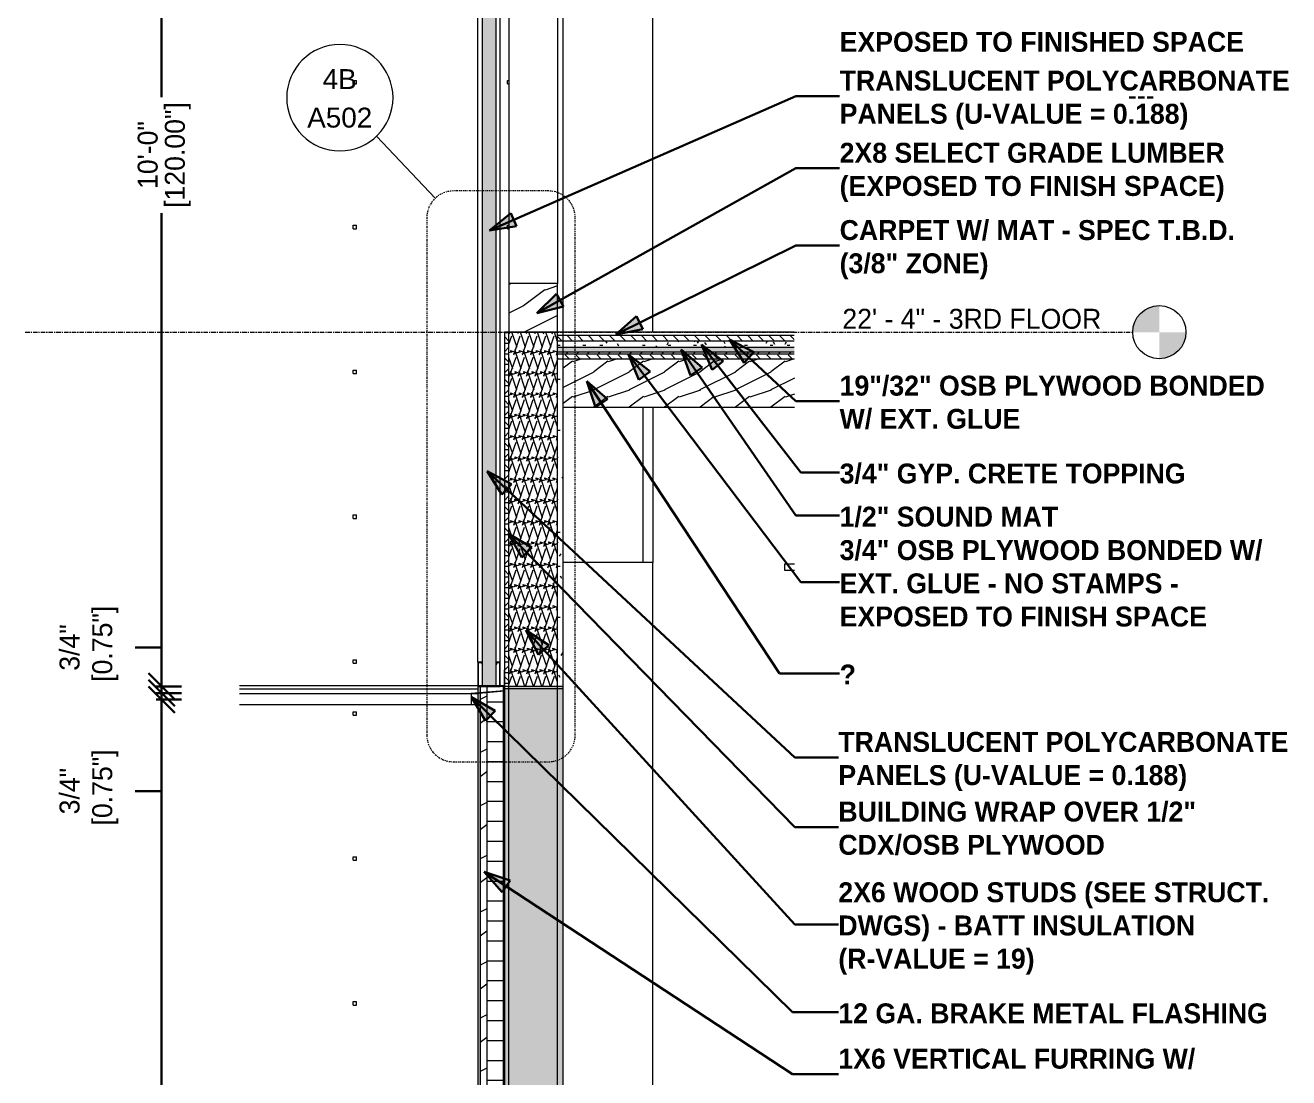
# Model space of a CAD drawing. Header units: inches. Extents: x -3674 to 3492, y -177 to 491.
# Drawn here: x 3349.6 to 3492.2, y 183.8 to 302.7 of the extents above; entities that cross this region are included whole.
import ezdxf

# ---------------------------------------------------------------- set-up
doc = ezdxf.new("R2010")
doc.units = ezdxf.units.IN
doc.header["$MEASUREMENT"] = 0
doc.linetypes.add('Dash Dot 3_16_', pattern=[0.3125, 0.1875, -0.0625, 0, -0.0625])
doc.linetypes.add('Grid Line 1_2_', pattern=[0.875, 0.5, -0.125, 0.125, -0.125])
for name, color, linetype, lineweight in [('0-2', 55, 'Continuous', 9), ('0-3', 90, 'Continuous', 5), ('A-ANNO-DIMS-1', 211, 'Continuous', 30), ('A-ANNO-SYMB', 150, 'Continuous', 9), ('A-ANNO-SYMB-1', 150, 'Dash Dot 3_16_', 9), ('A-CLNG-3', 55, 'Continuous', 9), ('A-FLOR-3', 215, 'Continuous', 5), ('A-FLOR-4', 192, 'Continuous', 9), ('A-FLOR-5', 55, 'Continuous', 9), ('A-FLOR-LEVL', 51, 'Continuous', 9), ('A-FLOR-LEVL-1', 51, 'Grid Line 1_2_', 9), ('A-FLOR-MCUT-1', 51, 'Continuous', 9), ('A-FLOR-PATT-1', 252, 'Continuous', 9), ('A-GLAZ-CWMG', 51, 'Continuous', 9), ('A-GLAZ-CWMG-1', 55, 'Continuous', 9), ('A-GLAZ-CWMG-3', 254, 'Continuous', 9), ('A-GLAZ-CWMG-4', 252, 'Continuous', 9), ('A-WALL-1', 55, 'Continuous', 9), ('A-WALL-3', 129, 'Continuous', 5), ('A-WALL-5', 254, 'Continuous', 9), ('A-WALL-6', 10, 'Continuous', 9), ('A-WALL-7', 113, 'Continuous', 9), ('A-WALL-PATT-1', 55, 'Continuous', 9), ('A-WALL-PATT-2', 252, 'Continuous', 9), ('G-ANNO-TEXT', 231, 'Continuous', 30), ('G-ANNO-TEXT-1', 231, 'Continuous', 9), ('I-WALL-1', 55, 'Continuous', 9), ('S-BEAM-1', 55, 'Continuous', 9)]:
    doc.layers.add(name, color=color, linetype=linetype, lineweight=lineweight)
doc.styles.add('Arial', font='arial.ttf', dxfattribs={"height": 2.25})
doc.styles.add('Century Gothic', font='ufonts.com_century-gothic.ttf', dxfattribs={"height": 2.25})
doc.styles.add('Century Gothic_B', font='GOTHICB.TTF', dxfattribs={"height": 2.25})
doc.dimstyles.new('OD__1_16__Tol__', dxfattribs={"dimscale": 12, "dimtxt": 2.349379, "dimasz": 0.25, "dimexe": 0.1875, "dimexo": 0.125, "dimgap": 0.03125, "dimtad": 1, "dimdec": 4, "dimrnd": 0.0625, "dimzin": 3, "dimdsep": 46, "dimlunit": 4, "dimtxsty": 'Century Gothic', "dimblk1": 'OBLIQUE', "dimblk2": 'OBLIQUE', "dimsah": 1, "dimcen": 0.09, "dimdle": 0.1875, "dimazin": 0, "dimtfac": 1, "dimtdec": 4, "dimtix": 1, "dimtmove": 0, "dimatfit": 3, "dimfxl": 1, "dimtvp": 1, "dimtfill": 1, "dimfrac": 2, "dimtolj": 1, "dimtzin": 0, "dimlwd": 30, "dimlwe": 30, "dimarcsym": 2})
doc.dimstyles.new('OD__1_16__Tol___1', dxfattribs={"dimscale": 12, "dimtxt": 2.349379, "dimasz": 0.25, "dimexe": 0.1875, "dimexo": 0.125, "dimgap": 0.03125, "dimtad": 1, "dimdec": 4, "dimrnd": 0.0625, "dimzin": 3, "dimdsep": 46, "dimlunit": 4, "dimtxsty": 'Century Gothic', "dimblk1": 'OBLIQUE', "dimblk2": 'OBLIQUE', "dimsah": 1, "dimcen": 0.09, "dimdle": 0.1875, "dimazin": 0, "dimtfac": 1, "dimtdec": 4, "dimtix": 1, "dimtmove": 1, "dimatfit": 3, "dimfxl": 1, "dimtvp": 1, "dimtfill": 1, "dimfrac": 2, "dimtolj": 1, "dimtzin": 0, "dimlwd": 30, "dimlwe": 30, "dimarcsym": 2})
pattern_1 = [(216.87, (3264.215, 74.768), (17.9999786, 12.000032), [3, -27]), (206.565, (3267.815, 72.968), (-6.00027, -5.999812), [6.708, -6.708]), (198.435, (3267.815, 69.968), (-12.000522, -5.9998), [3.795, -15.179])]
pattern_2 = [(0, (3261.815, 68.768), (0, 1.2), []), (315, (3261.815, 68.768), (1.199253, 0), [1.696, -1.696]), (45, (3261.815, 68.768), (1.199253, 0), [1.696, -1.696])]
pattern_3 = [(161.57, (3261.935, 68.888), (-0.9603837, -0.00039918), [0, -6.83, 0.758, 0]), (18.43, (3261.695, 68.888), (-0.9603837, 0.00039918), [0, -6.83, 0.758, 0]), (108.43, (3261.935, 68.888), (0.47951018, -2.4005264), [2.276, -5.312]), (71.57, (3261.695, 68.888), (0.47951018, 2.4005264), [2.276, -5.312])]
pattern_4 = [(0, (3261.815, 68.768), (7.68, 1.92), [0.317, -5.443, 0.317, -5.443, -30.72]), (0, (3261.815, 68.768), (7.68, 1.92), [-11.52, 0.317, -11.203, 0.317, -5.443, -13.44]), (0, (3261.815, 68.768), (7.68, 1.92), [-28.8, 0.317, -3.523, 0.317, -9.283]), (120, (3264.695, 69.728), (-5.502769, 5.691075), [0.317, -5.443, 0.317, -5.443, -30.72]), (120, (3264.695, 69.728), (-5.502769, 5.691075), [-11.52, 0.317, -11.203, 0.317, -5.443, -13.44]), (120, (3264.695, 69.728), (-5.502769, 5.691075), [-28.8, 0.317, -3.523, 0.317, -9.283]), (240, (3265.655, 73.568), (-2.177231, -7.611075), [0.317, -5.443, 0.317, -5.443, -30.72]), (240, (3265.655, 73.568), (-2.177231, -7.611075), [-11.52, 0.317, -11.203, 0.317, -5.443, -13.44]), (240, (3265.655, 73.568), (-2.177231, -7.611075), [-28.8, 0.317, -3.523, 0.317, -9.283])]

# ---------------------------------------------------------------- blocks, each defined once
blk = doc.blocks.new('CTR - 1st Phase - Common Walls_rvt-5-WALL SECTION - COURTYARD - NORTH WALL - LOOKING WEST')
at = {"layer": 'A-CLNG-3'}
for p, q in [((3435.32, 241.82), (3436.4, 241.82)), ((3435.32, 241.07), (3435.32, 241.82)), ((3436.4, 241.07), (3435.32, 241.07))]:
    blk.add_line(p, q, dxfattribs=at)
at = {"layer": 'I-WALL-1'}
for p, q in [((3420.41, 268), (3420.41, 373.07)), ((3420.41, 259.5), (3420.41, 242)), ((3420.41, 242), (3410.3, 242)), ((3420.41, 136), (3420.41, 242))]:
    blk.add_line(p, q, dxfattribs=at)
blk = doc.blocks.new('LVL-Laminated Veneer Lumber - 4X6 S_ PINE - NO_ 1-2261275-WALL SECTION - COURTYARD - NORTH WALL - LOOKING WEST')
at = {"layer": 'S-BEAM-1'}
h = blk.add_hatch(dxfattribs=at)
h.set_pattern_fill('FP_39', color=256, style=0, pattern_type=2)
h.set_pattern_definition([(216.87, (3263.414, 72.766), (11.9951857, 7.9964214), [1.999, -17.993]), (206.565, (3265.813, 71.567), (-3.998093, -3.998086), [4.47, -4.47]), (198.435, (3265.813, 69.568), (-7.9970804, -3.998075), [2.529, -10.115])])
h.paths.add_polyline_path([(3410.3, 259.5), (3436.4, 259.5), (3436.4, 265), (3410.3, 265)], flags=0)
blk.add_line((3436.4, 259.5), (3410.3, 259.5), dxfattribs=at)
blk = doc.blocks.new('CTR - 1st Phase - Structure_rvt-5-WALL SECTION - COURTYARD - NORTH WALL - LOOKING WEST')
at = {"layer": '0-2'}
blk.add_blockref('LVL-Laminated Veneer Lumber - 4X6 S_ PINE - NO_ 1-2261275-WALL SECTION - COURTYARD - NORTH WALL - LOOKING WEST', (0, 0), dxfattribs=at)
blk = doc.blocks.new('Basic Wall _ EXT - FIBER CEMENT - LARGE - 2_ XPS - ___-2505165-WALL SECTION - COURTYARD - NORTH WALL - LOOKING WEST')
at = {"layer": 'A-WALL-6'}
h = blk.add_hatch(color=256, dxfattribs=at)
h.paths.add_polyline_path([(3399.95, 225.94), (3399.95, 227.16), (3400.67, 227.23), (3400.67, 227.25), (3399.92, 227.19), (3399.92, 225.94), (3399.93, 225.94)], flags=0)
h.paths.add_polyline_path([(3403.67, 227.49), (3403.64, 227.51), (3403.58, 227.51), (3403.64, 227.49)], flags=0)
h.paths.add_polyline_path([(3403.64, 228), (3403.67, 228), (3403.67, 229.87), (3403.64, 229.87), (3403.64, 229.02)], flags=0)
at = {"layer": 'A-WALL-1'}
blk.add_line((3403.67, 227.49), (3403.67, 228), dxfattribs=at)
at = {"layer": 'A-WALL-7'}
for p, q in [((3403.67, 229.87), (3403.64, 229.87)), ((3403.64, 229.87), (3403.64, 227.51)), ((3403.67, 228), (3403.67, 229.87)), ((3403.64, 227.51), (3399.92, 227.19)), ((3399.92, 227.19), (3399.92, 225.94)), ((3399.95, 227.16), (3403.67, 227.49)), ((3399.95, 225.94), (3399.95, 227.16)), ((3399.92, 225.94), (3399.95, 225.94))]:
    blk.add_line(p, q, dxfattribs=at)
blk = doc.blocks.new('Basic Wall _ EXT - FIBER CEMENT - LARGE - ___-2505166-WALL SECTION - COURTYARD - NORTH WALL - LOOKING WEST')
at = {"layer": 'A-WALL-1'}
for p, q in [((3373.76, 227.19), (3399.92, 227.19)), ((3400.28, 227.19), (3400.67, 227.19)), ((3373.76, 225.94), (3399.92, 225.94)), ((3399.95, 225.94), (3400.67, 225.94))]:
    blk.add_line(p, q, dxfattribs=at)
blk = doc.blocks.new('Rectangular Mullion - Stud - Base_Head-1769174-WALL SECTION - COURTYARD - NORTH WALL - LOOKING WEST')
at = {"layer": 'A-GLAZ-CWMG-4'}
h = blk.add_hatch(dxfattribs=at)
h.set_pattern_fill('FP_28', color=256, style=0, pattern_type=2)
h.set_pattern_definition(pattern_1)
h.paths.add_polyline_path([(3409.67, 268), (3409.67, 273.5), (3404.17, 273.5), (3404.17, 268), (3408.67, 268)], flags=0)
at = {"layer": 'A-GLAZ-CWMG'}
for p, q in [((3409.67, 273.5), (3404.17, 273.5)), ((3404.17, 273.5), (3404.17, 268)), ((3409.67, 268), (3409.67, 273.5)), ((3404.17, 268), (3409.67, 268))]:
    blk.add_line(p, q, dxfattribs=at)
blk = doc.blocks.new('Rectangular Mullion - Stud - Vertical-3211723-WALL SECTION - COURTYARD - NORTH WALL - LOOKING WEST')
at = {"layer": 'A-GLAZ-CWMG-1'}
for p, q in [((3404.17, 348), (3404.17, 273.5)), ((3409.67, 348), (3409.67, 273.5))]:
    blk.add_line(p, q, dxfattribs=at)
blk = doc.blocks.new('Rectangular Mullion - Profile_Polycarbonate_Lower-2195492-WALL SECTION - COURTYARD - NORTH WALL - LOOKING WEST')
at = {"layer": 'A-GLAZ-CWMG-3'}
blk.add_hatch(color=256, dxfattribs=at).paths.add_polyline_path([(3400.92, 228), (3403.17, 228), (3403.17, 230.75), (3402.75, 230.75), (3402.75, 230.5), (3402.81, 230.5), (3402.81, 230.69), (3403.11, 230.69), (3403.11, 228.06), (3400.74, 228.06), (3400.74, 230.69), (3401.11, 230.69), (3401.11, 230.5), (3401.17, 230.5), (3401.17, 230.75), (3400.67, 230.75), (3400.67, 228), (3400.74, 228)], flags=0)
at = {"layer": 'A-GLAZ-CWMG'}
for p, q in [((3400.67, 230.75), (3400.67, 228)), ((3401.17, 230.75), (3400.67, 230.75)), ((3400.74, 228.06), (3400.74, 230.69)), ((3400.74, 230.69), (3401.11, 230.69)), ((3401.11, 230.69), (3401.11, 230.5)), ((3401.11, 230.5), (3401.17, 230.5)), ((3401.17, 230.5), (3401.17, 230.75)), ((3403.17, 230.75), (3402.75, 230.75)), ((3402.75, 230.75), (3402.75, 230.5)), ((3402.75, 230.5), (3402.81, 230.5)), ((3402.81, 230.5), (3402.81, 230.69)), ((3402.81, 230.69), (3403.11, 230.69)), ((3403.11, 230.69), (3403.11, 228.06)), ((3403.17, 228), (3403.17, 230.75)), ((3400.67, 228), (3403.17, 228)), ((3403.11, 228.06), (3400.74, 228.06))]:
    blk.add_line(p, q, dxfattribs=at)
blk = doc.blocks.new('Rectangular Mullion - Profile_Polycarbonate_right-3296924-WALL SECTION - COURTYARD - NORTH WALL - LOOKING WEST')
at = {"layer": 'A-GLAZ-CWMG-1'}
for p, q in [((3400.67, 230.75), (3400.67, 346)), ((3403.17, 230.75), (3403.17, 346))]:
    blk.add_line(p, q, dxfattribs=at)
blk = doc.blocks.new('Level - Level Head - Circle-50818-WALL SECTION - COURTYARD - NORTH WALL - LOOKING WEST')
at = {"layer": 'A-FLOR-LEVL'}
h = blk.add_hatch(color=256, dxfattribs=at)
edge = h.paths.add_edge_path(flags=0)
edge.add_line((3477.6, 0), (3474.6, 0))
edge.add_arc((3477.6, 0), 3, 90, 180, ccw=False)
edge.add_line((3477.6, 3), (3477.6, 0))
h = blk.add_hatch(color=256, dxfattribs=at)
edge = h.paths.add_edge_path(flags=0)
edge.add_line((3477.6, -3), (3477.6, 0))
edge.add_line((3477.6, 0), (3480.6, 0))
edge.add_arc((3477.6, 0), 3, 270, 360, ccw=False)
blk.add_circle((3477.6, 0), 3, dxfattribs=at)
blk = doc.blocks.new('Section - Callout Head-565430-WALL SECTION - COURTYARD - NORTH WALL - LOOKING WEST')
at = {"layer": 'A-ANNO-SYMB'}
for start, end in [(0, 180), (180, 0)]:
    blk.add_arc((3370.38, 432.92), 6, start, end, dxfattribs=at)
at = {"layer": 'A-ANNO-SYMB', "insert": (3459.35, 434.32), "char_height": 2.25, "width": 3.8632, "attachment_point": 1, "style": 'Century Gothic'}
blk.add_mtext('---', dxfattribs=at)
blk = doc.blocks.new('_Oblique')
at = {"color": 0, "linetype": 'ByBlock', "lineweight": -2}
blk.add_line((-0.5, -0.5), (0.5, 0.5), dxfattribs=at)
blk = doc.blocks.new('DIMBLOCK22-WALL SECTION - COURTYARD - NORTH WALL - LOOKING WEST')
at = {"layer": 'A-ANNO-DIMS-1', "color": 0, "lineweight": 30, "transparency": 16777216}
for p, q in [((3364.97, 107), (3364.97, 228.75)), ((3364.35, 226.5), (3367.22, 226.5)), ((3364.35, 109.25), (3367.22, 109.25))]:
    blk.add_line(p, q, dxfattribs=at)
at = {"layer": 'Defpoints', "color": 0, "transparency": 16777216}
for p in [(3362.85, 226.5), (3364.97, 226.5), (3362.85, 109.25)]:
    blk.add_point(p, dxfattribs=at)
at = {"layer": 'A-ANNO-DIMS-1', "color": 0, "lineweight": 30, "transparency": 16777216, "xscale": 3, "yscale": 3, "zscale": 3}
for p, rotation in [((3364.97, 226.5), 90), ((3364.97, 109.25), 270)]:
    blk.add_blockref('_Oblique', p, dxfattribs=dict(at, rotation=rotation))
at = {"layer": 'A-ANNO-DIMS-1', "color": 0, "transparency": 16777216, "insert": (3363.29, 167.87), "char_height": 2.25, "attachment_point": 5, "rotation": 90, "style": 'Century Gothic', "bg_fill": 3, "box_fill_scale": 1.25, "bg_fill_color": 256, "bg_fill_true_color": 13158600, "bg_fill_transparency": 0}
blk.add_mtext('\\A1;9\'-9 1/4"', dxfattribs=at)
at = {"layer": 'A-ANNO-DIMS-1', "color": 0, "transparency": 16777216, "insert": (3366.8, 167.87), "char_height": 2.25, "attachment_point": 5, "rotation": 90, "style": 'Century Gothic', "bg_fill": 3, "box_fill_scale": 1.25, "bg_fill_color": 256, "bg_fill_true_color": 13158600, "bg_fill_transparency": 0}
blk.add_mtext('\\A1;[117.25"]', dxfattribs=at)
blk = doc.blocks.new('DIMBLOCK23-WALL SECTION - COURTYARD - NORTH WALL - LOOKING WEST')
at = {"layer": 'A-ANNO-DIMS-1', "color": 0, "lineweight": 30, "transparency": 16777216}
for p, q in [((3364.97, 224.25), (3364.97, 229.5)), ((3364.35, 227.25), (3367.22, 227.25)), ((3364.35, 226.5), (3367.22, 226.5)), ((3364.97, 216.17), (3364.97, 226.5)), ((3361.97, 216.17), (3364.97, 216.17))]:
    blk.add_line(p, q, dxfattribs=at)
at = {"layer": 'Defpoints', "color": 0, "transparency": 16777216}
for p in [(3362.85, 227.25), (3364.97, 227.25), (3362.85, 226.5)]:
    blk.add_point(p, dxfattribs=at)
at = {"layer": 'A-ANNO-DIMS-1', "color": 0, "lineweight": 30, "transparency": 16777216, "xscale": 3, "yscale": 3, "zscale": 3}
for p, rotation in [((3364.97, 227.25), 90), ((3364.97, 226.5), 270)]:
    blk.add_blockref('_Oblique', p, dxfattribs=dict(at, rotation=rotation))
at = {"layer": 'A-ANNO-DIMS-1', "color": 0, "transparency": 16777216, "insert": (3356.76, 216.17), "char_height": 2.25, "attachment_point": 5, "rotation": 90, "line_spacing_factor": 0.984502, "style": 'Century Gothic', "bg_fill": 3, "box_fill_scale": 1.25, "bg_fill_color": 256, "bg_fill_true_color": 13158600, "bg_fill_transparency": 0}
blk.add_mtext('\\A1;3/4"\\P [0.75"]', dxfattribs=at)
blk = doc.blocks.new('DIMBLOCK24-WALL SECTION - COURTYARD - NORTH WALL - LOOKING WEST')
at = {"layer": 'A-ANNO-DIMS-1', "color": 0, "lineweight": 30, "transparency": 16777216}
for p, q in [((3361.97, 232.39), (3364.97, 232.39)), ((3364.97, 232.39), (3364.97, 228)), ((3364.97, 225), (3364.97, 230.25)), ((3364.35, 228), (3367.22, 228)), ((3364.35, 227.25), (3367.22, 227.25))]:
    blk.add_line(p, q, dxfattribs=at)
at = {"layer": 'Defpoints', "color": 0, "transparency": 16777216}
for p in [(3362.85, 228), (3362.85, 227.25), (3364.97, 228)]:
    blk.add_point(p, dxfattribs=at)
at = {"layer": 'A-ANNO-DIMS-1', "color": 0, "lineweight": 30, "transparency": 16777216, "xscale": 3, "yscale": 3, "zscale": 3}
for p, rotation in [((3364.97, 228), 90), ((3364.97, 227.25), 270)]:
    blk.add_blockref('_Oblique', p, dxfattribs=dict(at, rotation=rotation))
at = {"layer": 'A-ANNO-DIMS-1', "color": 0, "transparency": 16777216, "insert": (3356.76, 232.39), "char_height": 2.25, "attachment_point": 5, "rotation": 90, "line_spacing_factor": 0.984502, "style": 'Century Gothic', "bg_fill": 3, "box_fill_scale": 1.25, "bg_fill_color": 256, "bg_fill_true_color": 13158600, "bg_fill_transparency": 0}
blk.add_mtext('\\A1;3/4"\\P [0.75"]', dxfattribs=at)
blk = doc.blocks.new('DIMBLOCK25-WALL SECTION - COURTYARD - NORTH WALL - LOOKING WEST')
at = {"layer": 'A-ANNO-DIMS-1', "color": 0, "lineweight": 30, "transparency": 16777216}
for p, q in [((3364.97, 225.75), (3364.97, 350.25)), ((3364.35, 348), (3367.22, 348)), ((3364.35, 228), (3367.22, 228))]:
    blk.add_line(p, q, dxfattribs=at)
at = {"layer": 'Defpoints', "color": 0, "transparency": 16777216}
for p in [(3362.85, 348), (3364.97, 348), (3362.85, 228)]:
    blk.add_point(p, dxfattribs=at)
at = {"layer": 'A-ANNO-DIMS-1', "color": 0, "lineweight": 30, "transparency": 16777216, "xscale": 3, "yscale": 3, "zscale": 3}
for p, rotation in [((3364.97, 348), 90), ((3364.97, 228), 270)]:
    blk.add_blockref('_Oblique', p, dxfattribs=dict(at, rotation=rotation))
at = {"layer": 'A-ANNO-DIMS-1', "color": 0, "transparency": 16777216, "insert": (3363.41, 288), "char_height": 2.25, "attachment_point": 5, "rotation": 90, "style": 'Century Gothic', "bg_fill": 3, "box_fill_scale": 1.25, "bg_fill_color": 256, "bg_fill_true_color": 13158600, "bg_fill_transparency": 0}
blk.add_mtext('\\A1;10\'-0"', dxfattribs=at)
at = {"layer": 'A-ANNO-DIMS-1', "color": 0, "transparency": 16777216, "insert": (3366.8, 288), "char_height": 2.25, "attachment_point": 5, "rotation": 90, "style": 'Century Gothic', "bg_fill": 3, "box_fill_scale": 1.25, "bg_fill_color": 256, "bg_fill_true_color": 13158600, "bg_fill_transparency": 0}
blk.add_mtext('\\A1;[120.00"]', dxfattribs=at)

msp = doc.modelspace()

# ---------------------------------------------------------------- hatches: boundary and pattern name
at = {"layer": 'A-FLOR-3'}
msp.add_hatch(color=256, dxfattribs=at).paths.add_polyline_path([(3409.75733, 265.75), (3436.39631, 265.75), (3436.39631, 266.25), (3409.67374, 266.25), (3409.67374, 265.75)], flags=0)
at = {"layer": 'A-FLOR-PATT-1'}
h = msp.add_hatch(dxfattribs=at)
h.set_pattern_fill('FP_30', color=256, style=0, pattern_type=2)
h.set_pattern_definition(pattern_2)
h.paths.add_polyline_path([(3420.40665, 267), (3436.39631, 267), (3436.39631, 267.625), (3409.67374, 267.625), (3409.67374, 267), (3419.28165, 267)], flags=0)
h = msp.add_hatch(dxfattribs=at)
h.set_pattern_fill('FP_33', color=256, style=0, pattern_type=2)
h.set_pattern_definition([(0, (3261.815, 68.768), (3.84, 0.96), [0.317, -2.563, 0.317, -2.563, -15.36]), (0, (3261.815, 68.768), (3.84, 0.96), [-5.76, 0.317, -5.443, 0.317, -2.563, -6.72]), (0, (3261.815, 68.768), (3.84, 0.96), [-14.4, 0.317, -1.603, 0.317, -4.483]), (120, (3263.255, 69.248), (-2.7513844, 2.8455376), [0.317, -2.563, 0.317, -2.563, -15.36]), (120, (3263.255, 69.248), (-2.7513844, 2.8455376), [-5.76, 0.317, -5.443, 0.317, -2.563, -6.72]), (120, (3263.255, 69.248), (-2.7513844, 2.8455376), [-14.4, 0.317, -1.603, 0.317, -4.483]), (240, (3263.735, 71.168), (-1.0886156, -3.8055376), [0.317, -2.563, 0.317, -2.563, -15.36]), (240, (3263.735, 71.168), (-1.0886156, -3.8055376), [-5.76, 0.317, -5.443, 0.317, -2.563, -6.72]), (240, (3263.735, 71.168), (-1.0886156, -3.8055376), [-14.4, 0.317, -1.603, 0.317, -4.483])])
h.paths.add_polyline_path([(3436.39631, 266.25), (3436.39631, 267), (3409.67374, 267), (3409.67374, 266.25), (3420.40665, 266.25)], flags=0)
h = msp.add_hatch(dxfattribs=at)
h.set_pattern_fill('FP_30', color=256, style=0, pattern_type=2)
h.set_pattern_definition(pattern_2)
h.paths.add_polyline_path([(3409.67374, 265), (3436.39631, 265), (3436.39631, 265.75), (3409.67374, 265.75), (3409.67374, 265.4026)], flags=0)
at = {"layer": 'A-WALL-3'}
h = msp.add_hatch(color=256, dxfattribs=at)
h.paths.add_polyline_path([(3400.67374, 109.25), (3400.92374, 109.25), (3400.92374, 109.30716), (3400.67374, 109.28529)], flags=0)
h.paths.add_polyline_path([(3400.67374, 109.31666), (3400.92374, 109.33853), (3400.92374, 228), (3400.67374, 228), (3400.67374, 110)], flags=0)
h.paths.add_polyline_path([(3400.67374, 348), (3400.92374, 348), (3400.92374, 348.80716), (3400.67374, 348.78529), (3400.67374, 348.07613)], flags=0)
h.paths.add_polyline_path([(3400.67374, 348.81666), (3400.92374, 348.83853), (3400.92374, 349.5), (3400.67374, 349.5), (3400.67374, 348.90142)], flags=0)
at = {"layer": 'A-WALL-5'}
msp.add_hatch(color=256, dxfattribs=at).paths.add_polyline_path([(3402.74854, 228.0625), (3402.74854, 348.6875), (3401.17374, 348.6875), (3401.17374, 228.0625), (3401.67374, 228.0625)], flags=0)
at = {"layer": 'A-WALL-PATT-1'}
h = msp.add_hatch(dxfattribs=at)
h.set_pattern_fill('FP_34', color=256, style=0, pattern_type=2)
h.set_pattern_definition([(0, (3407.48, 110.18), (-38.4, 120.375), [0.392, -38.007]), (0, (3407.48, 110.57), (-38.4, 120.375), [0.392, -38.007]), (0, (3407.48, 126.54), (-38.4, 120.375), [0.392, -38.007]), (0, (3407.48, 126.93), (-38.4, 120.375), [0.392, -38.007]), (0, (3407.48, 142.89), (-38.4, 120.375), [0.392, -38.007]), (0, (3407.48, 143.29), (-38.4, 120.375), [0.392, -38.007]), (0, (3407.48, 159.25), (-38.4, 120.375), [0.392, -38.007]), (0, (3407.48, 159.64), (-38.4, 120.375), [0.392, -38.007]), (0, (3407.48, 175.61), (-38.4, 120.375), [0.392, -38.007]), (0, (3407.48, 176), (-38.4, 120.375), [0.392, -38.007]), (0, (3407.48, 191.96), (-38.4, 120.375), [0.392, -38.007]), (0, (3407.48, 192.36), (-38.4, 120.375), [0.392, -38.007]), (0, (3407.48, 208.32), (-38.4, 120.375), [0.392, -38.007]), (0, (3407.48, 208.71), (-38.4, 120.38), [0.392, -38.007]), (0, (3407.48, 224.68), (-38.4, 120.38), [0.392, -38.007]), (0, (3407.48, 225.07), (-38.4, 120.38), [0.392, -38.007]), (0, (3424.93, 110.18), (-38.4, 120.375), [0.392, -38.007]), (0, (3424.93, 110.57), (-38.4, 120.375), [0.392, -38.007]), (0, (3424.93, 126.54), (-38.4, 120.375), [0.392, -38.007]), (0, (3424.93, 126.93), (-38.4, 120.375), [0.392, -38.007]), (0, (3424.93, 142.89), (-38.4, 120.375), [0.392, -38.007]), (0, (3424.93, 143.29), (-38.4, 120.375), [0.392, -38.007]), (0, (3424.93, 159.25), (-38.4, 120.375), [0.392, -38.007]), (0, (3424.93, 159.64), (-38.4, 120.375), [0.392, -38.007]), (0, (3424.93, 175.61), (-38.4, 120.375), [0.392, -38.007]), (0, (3424.93, 176), (-38.4, 120.375), [0.392, -38.007]), (0, (3424.93, 191.96), (-38.4, 120.375), [0.392, -38.007]), (0, (3424.93, 192.36), (-38.4, 120.375), [0.392, -38.007]), (0, (3424.93, 208.32), (-38.4, 120.375), [0.392, -38.007]), (0, (3424.93, 208.71), (-38.4, 120.375), [0.392, -38.007]), (0, (3424.93, 224.68), (-38.4, 120.38), [0.392, -38.007]), (0, (3424.93, 225.07), (-38.4, 120.38), [0.392, -38.007]), (0, (3442.38, 110.18), (-38.4, 120.375), [0.392, -38.007]), (0, (3442.38, 110.57), (-38.4, 120.375), [0.392, -38.007]), (0, (3442.38, 126.54), (-38.4, 120.375), [0.392, -38.007]), (0, (3442.38, 126.93), (-38.4, 120.375), [0.392, -38.007]), (0, (3442.38, 142.89), (-38.4, 120.375), [0.392, -38.007]), (0, (3442.38, 143.29), (-38.4, 120.375), [0.392, -38.007]), (0, (3442.38, 159.25), (-38.4, 120.375), [0.392, -38.007]), (0, (3442.38, 159.64), (-38.4, 120.375), [0.392, -38.007]), (0, (3442.38, 175.61), (-38.4, 120.375), [0.392, -38.007]), (0, (3442.38, 176), (-38.4, 120.375), [0.392, -38.007]), (0, (3442.38, 191.96), (-38.4, 120.375), [0.392, -38.007]), (0, (3442.38, 192.36), (-38.4, 120.375), [0.392, -38.007]), (0, (3442.38, 208.32), (-38.4, 120.375), [0.392, -38.007]), (0, (3442.38, 208.71), (-38.4, 120.375), [0.392, -38.007]), (0, (3442.38, 224.68), (-38.4, 120.38), [0.392, -38.007]), (0, (3442.38, 225.07), (-38.4, 120.38), [0.392, -38.007]), (90, (3405.736, 107.625), (-38.4, 2e-15), [120, -0.375]), (90, (3406.11, 107.625), (-38.4, 2e-15), [120, -0.375]), (90, (3407.477, 110.18), (-38.4, 2e-15), [0.392, -119.982]), (90, (3407.477, 126.536), (-38.4, 2e-15), [0.392, -119.982]), (90, (3407.477, 142.893), (-38.4, 2e-15), [0.392, -119.982]), (90, (3407.477, 159.25), (-38.4, 2e-15), [0.392, -119.982]), (90, (3407.477, 175.607), (-38.4, 2e-15), [0.392, -119.982]), (90, (3407.477, 191.964), (-38.4, 2e-15), [0.392, -119.982]), (90, (3407.477, 208.322), (-38.4, 2e-15), [0.392, -119.982]), (90, (3407.477, 224.68), (-38.4, 2e-15), [0.392, -119.982]), (90, (3407.87, 110.18), (-38.4, 2e-15), [0.392, -119.982]), (90, (3407.87, 126.536), (-38.4, 2e-15), [0.392, -119.982]), (90, (3407.87, 142.893), (-38.4, 2e-15), [0.392, -119.982]), (90, (3407.87, 159.25), (-38.4, 2e-15), [0.392, -119.982]), (90, (3407.87, 175.607), (-38.4, 2e-15), [0.392, -119.982]), (90, (3407.87, 191.964), (-38.4, 2e-15), [0.392, -119.982]), (90, (3407.87, 208.322), (-38.4, 2e-15), [0.392, -119.982]), (90, (3407.87, 224.68), (-38.4, 2e-15), [0.392, -119.982]), (90, (3424.927, 110.18), (-38.4, 2e-15), [0.392, -119.982]), (90, (3424.927, 126.536), (-38.4, 2e-15), [0.392, -119.982]), (90, (3424.927, 142.893), (-38.4, 2e-15), [0.392, -119.982]), (90, (3424.927, 159.25), (-38.4, 2e-15), [0.392, -119.982]), (90, (3424.927, 175.607), (-38.4, 2e-15), [0.392, -119.982]), (90, (3424.927, 191.964), (-38.4, 2e-15), [0.392, -119.982]), (90, (3424.927, 208.322), (-38.4, 2e-15), [0.392, -119.982]), (90, (3424.927, 224.68), (-38.4, 2e-15), [0.392, -119.982]), (90, (3425.32, 110.18), (-38.4, 2e-15), [0.392, -119.982]), (90, (3425.32, 126.536), (-38.4, 2e-15), [0.392, -119.982]), (90, (3425.32, 142.893), (-38.4, 2e-15), [0.392, -119.982]), (90, (3425.32, 159.25), (-38.4, 2e-15), [0.392, -119.982]), (90, (3425.32, 175.607), (-38.4, 2e-15), [0.392, -119.982]), (90, (3425.32, 191.964), (-38.4, 2e-15), [0.392, -119.982]), (90, (3425.32, 208.322), (-38.4, 2e-15), [0.392, -119.982]), (90, (3425.32, 224.68), (-38.4, 2e-15), [0.392, -119.982]), (90, (3442.377, 110.18), (-38.4, 2e-15), [0.392, -119.982]), (90, (3442.377, 126.536), (-38.4, 2e-15), [0.392, -119.982]), (90, (3442.377, 142.893), (-38.4, 2e-15), [0.392, -119.982]), (90, (3442.377, 159.25), (-38.4, 2e-15), [0.392, -119.982]), (90, (3442.377, 175.607), (-38.4, 2e-15), [0.392, -119.982]), (90, (3442.377, 191.964), (-38.4, 2e-15), [0.392, -119.982]), (90, (3442.377, 208.322), (-38.4, 2e-15), [0.392, -119.982]), (90, (3442.377, 224.68), (-38.4, 2e-15), [0.392, -119.982]), (90, (3442.77, 110.18), (-38.4, 2e-15), [0.392, -119.982]), (90, (3442.77, 126.536), (-38.4, 2e-15), [0.392, -119.982]), (90, (3442.77, 142.893), (-38.4, 2e-15), [0.392, -119.982]), (90, (3442.77, 159.25), (-38.4, 2e-15), [0.392, -119.982]), (90, (3442.77, 175.607), (-38.4, 2e-15), [0.392, -119.982]), (90, (3442.77, 191.964), (-38.4, 2e-15), [0.392, -119.982]), (90, (3442.77, 208.322), (-38.4, 2e-15), [0.392, -119.982]), (90, (3442.77, 224.68), (-38.4, 2e-15), [0.392, -119.982]), (180, (3444.14, 107.25), (-38.4, 120.375), [38.025, -0.375]), (180, (3444.14, 107.62), (-38.4, 120.375), [38.025, -0.375])])
h.paths.add_polyline_path([(3392.42417, 109.25), (3399.95499, 109.25378), (3400.67374, 109.31666), (3400.67374, 225.93854), (3373.76046, 225.93854), (3373.76046, 109.25), (3392.36598, 109.25)], flags=0)
h.paths.add_polyline_path([(3400.67374, 109.25), (3400.67374, 109.28529), (3400.27035, 109.25)], flags=0)
h.paths.add_polyline_path([(3376.30761, 227.25416), (3400.67374, 227.25416), (3400.67374, 347.50104), (3373.76046, 347.50104), (3373.76046, 227.25416)], flags=0)
h.paths.add_polyline_path([(3403.17374, 228), (3403.64249, 228), (3403.64249, 229.875), (3403.67374, 229.875), (3403.67374, 268), (3404.17374, 268), (3404.17374, 348), (3403.17374, 348), (3403.17374, 228.0625)], flags=0)
h.paths.add_polyline_path([(3409.67374, 268), (3410.29874, 268), (3410.29874, 348), (3409.67374, 348), (3409.67374, 268.02237)], flags=0)
h.paths.add_polyline_path([(3399.92374, 348.81666), (3400.67374, 348.81666), (3400.67374, 349.5), (3373.76046, 349.5), (3373.76046, 348.81666), (3397.2489, 348.81666)], flags=0)
at = {"layer": 'A-WALL-PATT-2'}
h = msp.add_hatch(dxfattribs=at)
h.set_pattern_fill('FP_28', color=256, style=0, pattern_type=2)
h.set_pattern_definition(pattern_1)
h.paths.add_polyline_path([(3401.16364, 109.25), (3401.67374, 109.25), (3401.67374, 109.37278), (3400.92374, 109.30716), (3400.92374, 109.25)], flags=0)
h.paths.add_polyline_path([(3400.92374, 109.33853), (3401.67374, 109.40415), (3401.67374, 228), (3400.92374, 228), (3400.92374, 110)], flags=0)
h.paths.add_polyline_path([(3401.17374, 348), (3401.17374, 348.6875), (3401.67374, 348.6875), (3401.67374, 348.87278), (3400.92374, 348.80716), (3400.92374, 348)], flags=0)
h.paths.add_polyline_path([(3400.92374, 348.83853), (3401.67374, 348.90415), (3401.67374, 349.5), (3400.92374, 349.5), (3400.92374, 348.90142)], flags=0)
h = msp.add_hatch(dxfattribs=at)
h.set_pattern_fill('FP_29', color=256, style=0, pattern_type=2)
h.set_pattern_definition([(0, (3261.815, 68.768), (0, 2.25), []), (90, (3261.815, 68.768), (-2.25, 1e-16), [])])
h.paths.add_polyline_path([(3401.67374, 109.25), (3403.67374, 109.25), (3403.67374, 109.54776), (3401.67374, 109.37278), (3401.67374, 109.33853)], flags=0)
h.paths.add_polyline_path([(3403.67374, 227.48526), (3403.58277, 227.50867), (3403.64249, 227.51389)], flags=0)
h.paths.add_polyline_path([(3401.67374, 109.40415), (3403.64249, 109.57639), (3403.64249, 111.9375), (3403.67374, 111.9375), (3403.67374, 228), (3401.67374, 228), (3401.67374, 112.57424)], flags=0)
h.paths.add_polyline_path([(3403.67374, 349.04776), (3403.57371, 349.07038), (3403.64249, 349.07639), (3403.66986, 349.05131)], flags=0)
h.paths.add_polyline_path([(3403.67374, 348), (3403.67374, 349.5), (3401.67374, 349.5), (3401.67374, 348.6875), (3402.74854, 348.6875), (3402.74854, 348), (3403.17374, 348)], flags=0)
h = msp.add_hatch(dxfattribs=at)
h.set_pattern_fill('FP_30', color=256, style=0, pattern_type=2)
h.set_pattern_definition(pattern_2)
h.paths.add_polyline_path([(3404.17374, 109.25), (3404.17374, 228), (3403.9309, 227.75), (3403.67374, 227.75), (3403.67374, 109.25)], flags=0)
h.paths.add_polyline_path([(3404.17374, 348), (3404.17374, 349.5), (3403.67374, 349.5), (3403.67374, 348)], flags=0)
h = msp.add_hatch(dxfattribs=at)
h.set_pattern_fill('FP_31', color=256, style=0, pattern_type=2)
h.set_pattern_definition(pattern_3)
h.paths.add_polyline_path([(3404.17374, 109.25), (3409.67374, 109.25), (3409.67374, 228), (3404.17374, 228), (3404.17374, 112.57424)], flags=0)
h.paths.add_polyline_path([(3409.67374, 348), (3409.67374, 349.5), (3404.17374, 349.5), (3404.17374, 348), (3405.07838, 348)], flags=0)
h = msp.add_hatch(dxfattribs=at)
h.set_pattern_fill('FP_32', color=256, style=0, pattern_type=2)
h.set_pattern_definition(pattern_4)
h.paths.add_polyline_path([(3410.29874, 109.25), (3410.29874, 133), (3409.67374, 133), (3409.67374, 109.25)], flags=0)
h.paths.add_polyline_path([(3409.67374, 135.625), (3410.29874, 135.625), (3410.29874, 228), (3409.67374, 228), (3409.67374, 136)], flags=0)
h.paths.add_polyline_path([(3410.29874, 348), (3410.29874, 349.5), (3409.67374, 349.5), (3409.67374, 348)], flags=0)
h = msp.add_hatch(dxfattribs=at)
h.set_pattern_fill('FP_30', color=256, style=0, pattern_type=2)
h.set_pattern_definition(pattern_2)
h.paths.add_polyline_path([(3403.67374, 227.75), (3403.9309, 227.75), (3404.17374, 228), (3404.17374, 268), (3403.67374, 268), (3403.67374, 228)], flags=0)
h = msp.add_hatch(dxfattribs=at)
h.set_pattern_fill('FP_31', color=256, style=0, pattern_type=2)
h.set_pattern_definition(pattern_3)
h.paths.add_polyline_path([(3405.07838, 228), (3409.67374, 228), (3409.67374, 268), (3404.17374, 268), (3404.17374, 228)], flags=0)
h = msp.add_hatch(dxfattribs=at)
h.set_pattern_fill('FP_32', color=256, style=0, pattern_type=2)
h.set_pattern_definition(pattern_4)
h.paths.add_polyline_path([(3410.29874, 228), (3410.29874, 265), (3409.67374, 265), (3409.67374, 228)], flags=0)
at = {"layer": 'G-ANNO-TEXT'}
for points in [[(3401.96882, 279.49124), (3405.03918, 279.9593), (3404.3938, 281.43177)], [(3407.31505, 270.1559), (3410.32607, 270.91743), (3409.5419, 272.32091)], [(3416.23104, 267.74949), (3419.27735, 268.35458), (3418.56668, 269.79667)], [(3429.07615, 267.18327), (3430.72724, 264.55267), (3431.82134, 265.73064)], [(3417.6644, 265.48109), (3418.83278, 262.60341), (3420.11509, 263.57314)], [(3423.63943, 266.0252), (3424.68357, 263.10014), (3426.00621, 264.0141)], [(3425.90721, 266.61107), (3427.11101, 263.74803), (3428.38125, 264.7335)], [(3412.96939, 262.48277), (3413.94822, 259.53522), (3415.29085, 260.41953)], [(3401.73595, 252.30875), (3403.38301, 249.67562), (3404.47891, 250.85192)], [(3404.09703, 245.27119), (3405.61601, 242.56216), (3406.76702, 243.68459)], [(3406.07973, 234.33167), (3407.51064, 231.5751), (3408.69722, 232.65986)], [(3399.93665, 226.77097), (3401.5151, 224.09614), (3402.64104, 225.24372)], [(3401.36518, 207.06399), (3403.43198, 204.74569), (3404.31423, 206.08969)]]:
    msp.add_hatch(color=256, dxfattribs=at).paths.add_polyline_path(points, flags=0)

# ---------------------------------------------------------------- linework, layer by layer
at = {"layer": 'A-ANNO-SYMB'}
msp.add_line((3395.8482, 283.12333), (3389.21739, 290.12058), dxfattribs=at)
at = {"layer": 'A-ANNO-SYMB-1'}
for p, q in [((3408.65703, 283.94575), (3397.91174, 283.94575)), ((3394.91174, 280.94575), (3394.91174, 222.48686)), ((3411.65703, 222.48686), (3411.65703, 280.94575)), ((3397.91174, 219.48686), (3408.65703, 219.48686))]:
    msp.add_line(p, q, dxfattribs=at)
for centre, start, end in [((3397.91174, 280.94575), 90, 180), ((3408.65703, 280.94575), 0, 90), ((3397.91174, 222.48686), 180, 270), ((3408.65703, 222.48686), 270, 0)]:
    msp.add_arc(centre, 3, start, end, dxfattribs=at)
at = {"layer": 'A-FLOR-4'}
for p, q in [((3436.39631, 268), (3409.67374, 268)), ((3409.67374, 268), (3409.67374, 268)), ((3409.67374, 265), (3436.39631, 265))]:
    msp.add_line(p, q, dxfattribs=at)
at = {"layer": 'A-FLOR-5'}
msp.add_line((3419.28165, 259.5), (3419.28165, 242), dxfattribs=at)
at = {"layer": 'A-FLOR-LEVL-1'}
msp.add_line((3349.57716, 268), (3474.59782, 268), dxfattribs=at)
at = {"layer": 'A-FLOR-MCUT-1'}
for p, q in [((3436.39631, 267.625), (3409.67374, 267.625)), ((3436.39631, 267), (3409.67374, 267)), ((3436.39631, 266.25), (3409.67374, 266.25)), ((3436.39631, 265.75), (3409.67374, 265.75))]:
    msp.add_line(p, q, dxfattribs=at)
at = {"layer": 'A-WALL-1'}
msp.add_line((3410.29874, 227.75), (3410.29874, 407.22932), dxfattribs=at)
at = {"layer": 'A-WALL-7'}
for p, q in [((3401.17374, 348.6875), (3401.17374, 228.0625)), ((3402.74854, 228.0625), (3402.74854, 348.6875)), ((3410.29874, 268), (3403.67374, 268)), ((3403.67374, 268), (3403.67374, 0)), ((3404.17374, 0), (3404.17374, 268)), ((3409.67374, 0), (3409.67374, 268)), ((3410.29874, 228), (3400.67374, 228)), ((3400.67374, 228), (3400.67374, 109.31666)), ((3400.92374, 228), (3400.92374, 109.33853)), ((3401.17374, 228.0625), (3402.74854, 228.0625)), ((3401.67374, 228), (3401.67374, 109.40415)), ((3403.67374, 227.75), (3410.29874, 227.75)), ((3410.29874, 136), (3410.29874, 227.75))]:
    msp.add_line(p, q, dxfattribs=at)
at = {"layer": 'G-ANNO-TEXT'}
for p, q in [((3401.96882, 279.49124), (3436.58333, 294.66272)), ((3436.58333, 294.66272), (3441.51259, 294.66272)), ((3407.31505, 270.1559), (3436.58333, 286.50887)), ((3436.58333, 286.50887), (3441.51259, 286.50887)), ((3404.3938, 281.43177), (3401.96882, 279.49124)), ((3405.03918, 279.9593), (3404.3938, 281.43177)), ((3401.96882, 279.49124), (3405.03918, 279.9593)), ((3416.23104, 267.74949), (3436.58333, 277.77932)), ((3436.58333, 277.77932), (3441.51259, 277.77932)), ((3409.5419, 272.32091), (3407.31505, 270.1559)), ((3410.32607, 270.91743), (3409.5419, 272.32091)), ((3407.31505, 270.1559), (3410.32607, 270.91743)), ((3418.56668, 269.79667), (3416.23104, 267.74949)), ((3419.27735, 268.35458), (3418.56668, 269.79667)), ((3416.23104, 267.74949), (3419.27735, 268.35458)), ((3429.07615, 267.18327), (3430.72724, 264.55267)), ((3431.82134, 265.73064), (3429.07615, 267.18327)), ((3429.07615, 267.18327), (3436.58333, 260.21065)), ((3417.6644, 265.48109), (3418.83278, 262.60341)), ((3420.11509, 263.57314), (3417.6644, 265.48109)), ((3417.6644, 265.48109), (3437.11501, 239.76077)), ((3423.63943, 266.0252), (3424.68357, 263.10014)), ((3426.00621, 264.0141), (3423.63943, 266.0252)), ((3423.63943, 266.0252), (3436.58333, 247.29324)), ((3425.90721, 266.61107), (3427.11101, 263.74803)), ((3428.38125, 264.7335), (3425.90721, 266.61107)), ((3425.90721, 266.61107), (3437.11501, 252.16456)), ((3430.72724, 264.55267), (3431.82134, 265.73064)), ((3424.68357, 263.10014), (3426.00621, 264.0141)), ((3427.11101, 263.74803), (3428.38125, 264.7335)), ((3412.96939, 262.48277), (3413.94822, 259.53522)), ((3415.29085, 260.41953), (3412.96939, 262.48277)), ((3412.96939, 262.48277), (3434.71821, 229.46186)), ((3418.83278, 262.60341), (3420.11509, 263.57314)), ((3413.94822, 259.53522), (3415.29085, 260.41953)), ((3436.58333, 260.21065), (3441.51259, 260.21065)), ((3401.73595, 252.30875), (3403.38301, 249.67562)), ((3404.47891, 250.85192), (3401.73595, 252.30875)), ((3401.73595, 252.30875), (3436.43786, 219.97869)), ((3437.11501, 252.16456), (3441.51259, 252.16456)), ((3403.38301, 249.67562), (3404.47891, 250.85192)), ((3436.58333, 247.29324), (3441.51259, 247.29324)), ((3404.09703, 245.27119), (3405.61601, 242.56216)), ((3406.76702, 243.68459), (3404.09703, 245.27119)), ((3404.09703, 245.27119), (3436.43786, 212.10694)), ((3405.61601, 242.56216), (3406.76702, 243.68459)), ((3437.11501, 239.76077), (3441.51259, 239.76077)), ((3406.07973, 234.33167), (3407.51064, 231.5751)), ((3408.69722, 232.65986), (3406.07973, 234.33167)), ((3406.07973, 234.33167), (3436.43786, 201.12412)), ((3407.51064, 231.5751), (3408.69722, 232.65986)), ((3434.71821, 229.46186), (3441.51259, 229.46186)), ((3399.93665, 226.77097), (3401.5151, 224.09614)), ((3402.64104, 225.24372), (3399.93665, 226.77097)), ((3399.93665, 226.77097), (3436.18786, 191.20329)), ((3401.5151, 224.09614), (3402.64104, 225.24372)), ((3436.43786, 219.97869), (3441.36712, 219.97869)), ((3436.43786, 212.10694), (3441.36712, 212.10694)), ((3401.36518, 207.06399), (3403.43198, 204.74569)), ((3404.31423, 206.08969), (3401.36518, 207.06399)), ((3401.36518, 207.06399), (3436.18786, 184.20496)), ((3403.43198, 204.74569), (3404.31423, 206.08969)), ((3436.43786, 201.12412), (3441.36712, 201.12412)), ((3436.18786, 191.20329), (3441.36712, 191.20329)), ((3436.18786, 184.20496), (3441.36712, 184.20496))]:
    msp.add_line(p, q, dxfattribs=at)

# ---------------------------------------------------------------- block references
at = {"layer": '0-3'}
for name in ['CTR - 1st Phase - Structure_rvt-5-WALL SECTION - COURTYARD - NORTH WALL - LOOKING WEST', 'CTR - 1st Phase - Common Walls_rvt-5-WALL SECTION - COURTYARD - NORTH WALL - LOOKING WEST']:
    msp.add_blockref(name, (0, 0), dxfattribs=at)
at = {"layer": 'A-ANNO-SYMB'}
msp.add_blockref('Section - Callout Head-565430-WALL SECTION - COURTYARD - NORTH WALL - LOOKING WEST', (14.71235, -138.44373), dxfattribs=at)
at = {"layer": 'A-FLOR-LEVL'}
msp.add_blockref('Level - Level Head - Circle-50818-WALL SECTION - COURTYARD - NORTH WALL - LOOKING WEST', (0, 268), dxfattribs=at)
at = {"layer": 'A-GLAZ-CWMG-1'}
for name in ['Rectangular Mullion - Stud - Vertical-3211723-WALL SECTION - COURTYARD - NORTH WALL - LOOKING WEST', 'Rectangular Mullion - Profile_Polycarbonate_right-3296924-WALL SECTION - COURTYARD - NORTH WALL - LOOKING WEST', 'Rectangular Mullion - Stud - Base_Head-1769174-WALL SECTION - COURTYARD - NORTH WALL - LOOKING WEST', 'Rectangular Mullion - Profile_Polycarbonate_Lower-2195492-WALL SECTION - COURTYARD - NORTH WALL - LOOKING WEST']:
    msp.add_blockref(name, (0, 0), dxfattribs=at)
at = {"layer": 'A-WALL-1'}
for name in ['Basic Wall _ EXT - FIBER CEMENT - LARGE - 2_ XPS - ___-2505165-WALL SECTION - COURTYARD - NORTH WALL - LOOKING WEST', 'Basic Wall _ EXT - FIBER CEMENT - LARGE - ___-2505166-WALL SECTION - COURTYARD - NORTH WALL - LOOKING WEST']:
    msp.add_blockref(name, (0, 0), dxfattribs=at)

# ---------------------------------------------------------------- texts
at = {"layer": 'A-ANNO-SYMB', "char_height": 2.25, "attachment_point": 1, "style": 'Arial'}
for s, insert, width in [('4B', (3383.15485, 297.70053), 4.6965), ('A502', (3381.40682, 293.35448), 8.9385)]:
    msp.add_mtext(s, dxfattribs=dict(at, insert=insert, width=width))
at = {"layer": 'A-FLOR-LEVL', "insert": (3441.81697, 270.6377), "char_height": 2.25, "width": 36.28425, "attachment_point": 1, "style": 'Century Gothic'}
msp.add_mtext('22\' - 4" - 3RD FLOOR', dxfattribs=at)
at = {"layer": 'G-ANNO-TEXT-1', "char_height": 2.25, "attachment_point": 1, "style": 'Century Gothic_B'}
for s, insert, width in [('EXPOSED TO FINISHED SPACE', (3441.51259, 301.90789), 53.4795), ('TRANSLUCENT POLYCARBONATE', (3441.51259, 297.53891), 59.085), ('PANELS (U-VALUE = 0.188)', (3441.51259, 293.78891), 47.874), ('2X8 SELECT GRADE LUMBER', (3441.51259, 289.38506), 50.07075), ('(EXPOSED TO FINISH SPACE)', (3441.51259, 285.63506), 51.58575), ('CARPET W/ MAT - SPEC T.B.D.', (3441.51259, 280.6555), 53.1765), ('(3/8" ZONE)', (3441.51259, 276.9055), 21.58875), ('19"/32" OSB PLYWOOD BONDED', (3441.51259, 263.08683), 58.9335), ('W/ EXT. GLUE', (3441.51259, 259.33683), 24.16425), ('3/4" GYP. CRETE TOPPING', (3441.51259, 253.16515), 47.04075), ('1/2" SOUND MAT', (3441.51259, 248.29383), 30.98175), ('3/4" OSB PLYWOOD BONDED W/', (3441.51259, 244.51254), 59.46375), ('EXT. GLUE - NO STAMPS -', (3441.51259, 240.76254), 45.67725), ('EXPOSED TO FINISH SPACE', (3441.51259, 237.01254), 48.70725), ('\\fCentury Gothic|b1|i0|c0|p34|;?', (3441.51259, 230.46245), 2.19675), ('TRANSLUCENT POLYCARBONATE', (3441.36712, 222.85487), 59.085), ('PANELS (U-VALUE = 0.188)', (3441.36712, 219.10487), 47.874), ('BUILDING WRAP OVER 1/2"', (3441.36712, 214.98312), 49.2375), ('CDX/OSB PLYWOOD', (3441.36712, 211.23312), 37.79925), ('2X6 WOOD STUDS (SEE STRUCT.', (3441.36712, 205.87589), 56.58525), ('DWGS) - BATT INSULATION', (3441.36712, 202.12589), 47.874), ('(R-VALUE = 19)', (3441.36712, 198.37589), 27.4215), ('12 GA. BRAKE METAL FLASHING', (3441.36712, 192.20388), 57.64575), ('1X6 VERTICAL FURRING W/', (3441.36712, 187.08114), 48.783)]:
    msp.add_mtext(s, dxfattribs=dict(at, insert=insert, width=width))

# ---------------------------------------------------------------- dimensions: what is measured, and where the dimension line sits
at = {"layer": 'A-ANNO-DIMS-1'}
dim = msp.add_linear_dim(base=(3364.97018, 226.5), p1=(3362.84886, 109.25), p2=(3362.84886, 226.5), angle=90, dimstyle='OD__1_16__Tol__', override={"dimpost": '<>\\X', "dimfxl": 117.25}, dxfattribs=at)
dim.commit()
dim.dimension.update_dxf_attribs({"geometry": 'DIMBLOCK22-WALL SECTION - COURTYARD - NORTH WALL - LOOKING WEST', "text_midpoint": (3364.97018, 167.875)})

# ---------------------------------------------------------------- next in the draw order: dimensions: what is measured, and where the dimension line sits
dim = msp.add_linear_dim(base=(3364.97018, 227.25), p1=(3362.84886, 226.5), p2=(3362.84886, 227.25), angle=90, dimstyle='OD__1_16__Tol___1', override={"dimpost": '<>\\X', "dimfxl": 0.75}, dxfattribs=at)
dim.commit()
dim.dimension.update_dxf_attribs({"geometry": 'DIMBLOCK23-WALL SECTION - COURTYARD - NORTH WALL - LOOKING WEST', "text_midpoint": (3359.88677, 216.1726), "dimtype": 160, "text_rotation": 90})

# ---------------------------------------------------------------- next in the draw order: dimensions: what is measured, and where the dimension line sits
dim = msp.add_linear_dim(base=(3364.97018, 228), p1=(3362.84886, 227.25), p2=(3362.84886, 228), angle=90, dimstyle='OD__1_16__Tol___1', override={"dimpost": '<>\\X', "dimfxl": 0.75}, dxfattribs=at)
dim.commit()
dim.dimension.update_dxf_attribs({"geometry": 'DIMBLOCK24-WALL SECTION - COURTYARD - NORTH WALL - LOOKING WEST', "text_midpoint": (3359.88677, 232.38699), "dimtype": 160, "text_rotation": 90})

# ---------------------------------------------------------------- next in the draw order: dimensions: what is measured, and where the dimension line sits
dim = msp.add_linear_dim(base=(3364.97018, 348), p1=(3362.84886, 228), p2=(3362.84886, 348), angle=90, dimstyle='OD__1_16__Tol__', override={"dimpost": '<>\\X', "dimfxl": 120}, dxfattribs=at)
dim.commit()
dim.dimension.update_dxf_attribs({"geometry": 'DIMBLOCK25-WALL SECTION - COURTYARD - NORTH WALL - LOOKING WEST', "text_midpoint": (3364.97018, 288)})

doc.saveas('drawing.dxf')
